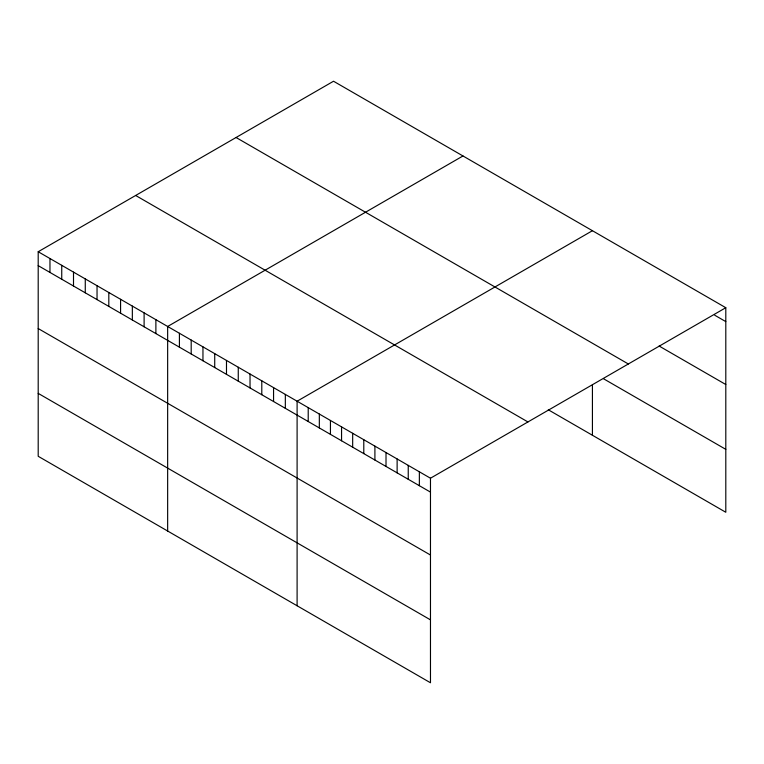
<?xml version="1.0" encoding="UTF-8"?>
<svg xmlns="http://www.w3.org/2000/svg" width="764" height="764" viewBox="0 0 764 764"><rect width="100%" height="100%" fill="white"/><g stroke="black" fill="none" stroke-linecap="round" stroke-linejoin="round"><path stroke-width="1.15" d="M38.2 251.738L430.476 478.216L430.476 682.768L38.2 456.289L38.2 251.738L333.524 81.232L725.8 307.711L725.8 512.262L548.294 409.781M462.974 155.971L167.65 326.476L167.65 531.028M592.425 230.709L297.101 401.215L297.101 605.766M430.476 478.216L725.8 307.711M714.684 315.198L725.8 321.606M659.112 346.025L725.8 384.521M236.066 137.501L628.342 363.979M603.541 378.763L725.8 449.347M135.658 195.479L527.934 421.948M38.2 265.643L430.476 492.111M38.2 328.549L430.476 555.027M38.2 393.374L430.476 619.852M592.425 384.922L592.425 435.26M419.36 471.799L419.36 485.703M408.243 465.381L408.243 479.286M397.127 458.963L397.127 472.868M386.011 452.555L386.011 466.451M374.904 446.138L374.904 460.033M363.788 439.72L363.788 453.615M352.672 433.303L352.672 447.198M341.556 426.885L341.556 440.78M330.44 420.467L330.44 434.363M319.333 414.05L319.333 427.945M308.217 407.632L308.217 421.527M285.335 394.425L285.335 408.32M273.56 387.625L273.56 401.53M261.794 380.835L261.794 394.73M250.029 374.035L250.029 387.94M238.263 367.245L238.263 381.141M226.488 360.446L226.488 374.35M214.722 353.656L214.722 367.551M202.957 346.866L202.957 360.761M191.191 340.066L191.191 353.961M179.416 333.276L179.416 347.171M155.885 319.686L155.885 333.582M144.109 312.887L144.109 326.791M132.344 306.097L132.344 319.992M120.578 299.297L120.578 313.202M108.813 292.507L108.813 306.402M97.038 285.717L97.038 299.612M85.272 278.917L85.272 292.813M73.506 272.127L73.506 286.022M61.741 265.328L61.741 279.232M49.966 258.538L49.966 272.433"/></g></svg>
